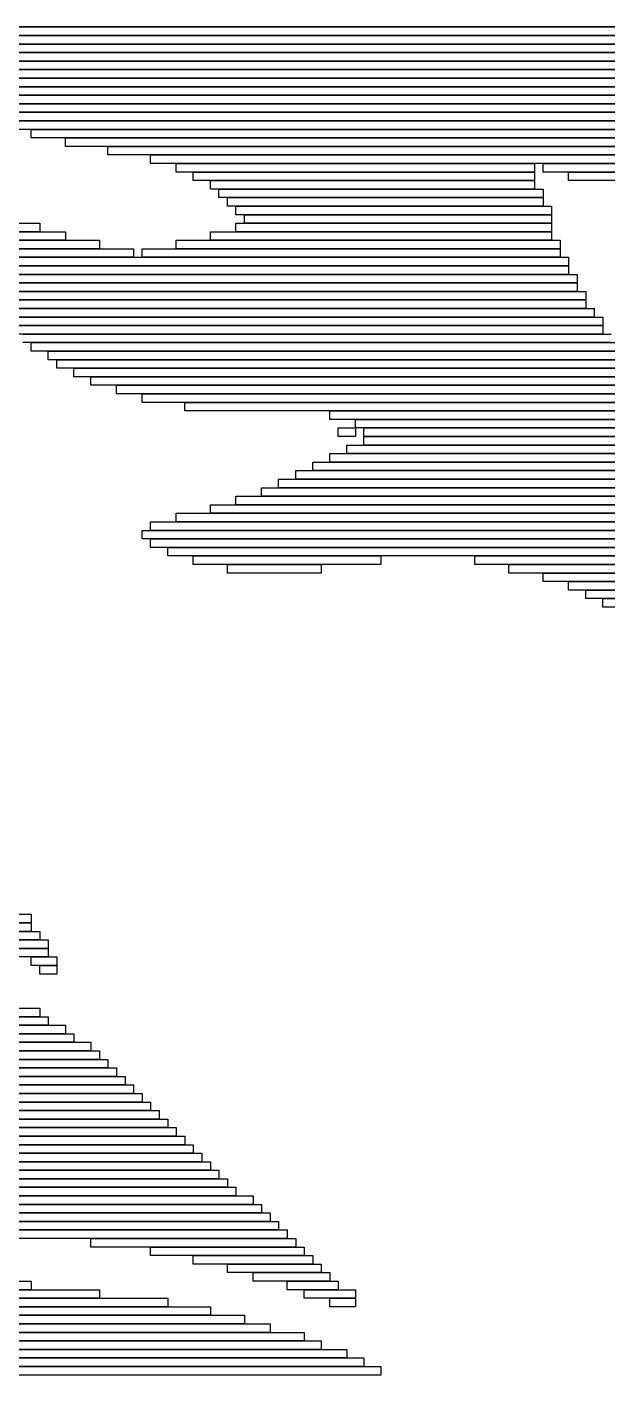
# Model space of a CAD drawing. Extents: x 335 to 669, y 335 to 672.
# Drawn here: x 466.5 to 534.5, y 335 to 493 of the extents above; entities that cross this region are included whole.
import ezdxf

# ---------------------------------------------------------------- set-up
doc = ezdxf.new("R2010")
doc.units = 0

msp = doc.modelspace()

# ---------------------------------------------------------------- linework, layer by layer
for p, q in [((615, 493), (436, 493)), ((436, 493), (617, 493)), ((617, 492), (436, 492)), ((438, 492), (619, 492)), ((619, 491), (438, 491)), ((442, 491), (620, 491)), ((620, 490), (442, 490)), ((445, 490), (622, 490)), ((622, 489), (445, 489)), ((448, 489), (624, 489)), ((624, 488), (448, 488)), ((450, 488), (626, 488)), ((626, 487), (450, 487)), ((451, 487), (628, 487)), ((628, 486), (451, 486)), ((453, 486), (630, 486)), ((630, 485), (453, 485)), ((456, 485), (633, 485)), ((633, 484), (456, 484)), ((458, 484), (638, 484)), ((638, 483), (458, 483)), ((461, 483), (661, 483)), ((661, 482), (461, 482)), ((464, 482), (662, 482)), ((662, 481), (464, 481)), ((467, 481), (663, 481)), ((467, 480), (467, 481)), ((663, 480), (467, 480)), ((471, 480), (664, 480)), ((471, 479), (471, 480)), ((664, 479), (471, 479)), ((476, 479), (664, 479)), ((476, 478), (476, 479)), ((664, 478), (476, 478)), ((481, 478), (665, 478)), ((481, 477), (481, 478)), ((665, 477), (481, 477)), ((484, 477), (526, 477)), ((484, 476), (484, 477)), ((526, 476), (484, 476)), ((486, 476), (526, 476)), ((486, 475), (486, 476)), ((526, 477), (526, 476)), ((526, 476), (526, 475)), ((527, 477), (549, 477)), ((527, 476), (527, 477)), ((549, 476), (527, 476)), ((530, 476), (536, 476)), ((530, 475), (530, 476)), ((526, 475), (486, 475)), ((488, 475), (526, 475)), ((488, 474), (488, 475)), ((526, 474), (488, 474)), ((489, 474), (527, 474)), ((489, 473), (489, 474)), ((526, 475), (526, 474)), ((527, 474), (527, 473)), ((536, 475), (530, 475)), ((527, 473), (489, 473)), ((490, 473), (527, 473)), ((490, 472), (490, 473)), ((527, 473), (527, 472)), ((527, 472), (490, 472)), ((491, 472), (528, 472)), ((491, 471), (491, 472)), ((528, 471), (491, 471)), ((492, 471), (528, 471)), ((492, 470), (492, 471)), ((528, 472), (528, 471)), ((528, 471), (528, 470)), ((452, 470), (468, 470)), ((468, 470), (468, 469)), ((491, 470), (528, 470)), ((491, 469), (491, 470)), ((528, 470), (492, 470)), ((528, 470), (528, 469)), ((468, 469), (452, 469)), ((453, 469), (471, 469)), ((471, 468), (453, 468)), ((454, 468), (475, 468)), ((471, 469), (471, 468)), ((475, 468), (475, 467)), ((484, 468), (529, 468)), ((484, 467), (484, 468)), ((488, 469), (528, 469)), ((488, 468), (488, 469)), ((528, 468), (488, 468)), ((528, 469), (491, 469)), ((528, 469), (528, 468)), ((529, 468), (529, 467)), ((475, 467), (454, 467)), ((455, 467), (479, 467)), ((479, 467), (479, 466)), ((480, 467), (529, 467)), ((480, 466), (480, 467)), ((529, 467), (484, 467)), ((529, 467), (529, 466)), ((479, 466), (455, 466)), ((456, 466), (530, 466)), ((530, 465), (456, 465)), ((457, 465), (530, 465)), ((529, 466), (480, 466)), ((530, 466), (530, 465)), ((530, 465), (530, 464)), ((530, 464), (457, 464)), ((458, 464), (531, 464)), ((531, 463), (458, 463)), ((459, 463), (531, 463)), ((531, 464), (531, 463)), ((531, 463), (531, 462)), ((531, 462), (459, 462)), ((460, 462), (532, 462)), ((532, 462), (532, 461)), ((532, 461), (460, 461)), ((461, 461), (532, 461)), ((532, 460), (461, 460)), ((462, 460), (533, 460)), ((532, 461), (532, 460)), ((533, 460), (533, 459)), ((533, 459), (462, 459)), ((463, 459), (534, 459)), ((534, 459), (534, 458)), ((534, 458), (463, 458)), ((464, 458), (534, 458)), ((534, 457), (464, 457)), ((466, 457), (535, 457)), ((534, 458), (534, 457)), ((535, 456), (466, 456)), ((467, 456), (536, 456)), ((467, 455), (467, 456)), ((536, 455), (467, 455)), ((469, 455), (537, 455)), ((469, 454), (469, 455)), ((537, 454), (469, 454)), ((470, 454), (538, 454)), ((470, 453), (470, 454)), ((538, 453), (470, 453)), ((472, 453), (538, 453)), ((472, 452), (472, 453)), ((538, 452), (472, 452)), ((474, 452), (540, 452)), ((474, 451), (474, 452)), ((540, 451), (474, 451)), ((477, 451), (541, 451)), ((477, 450), (477, 451)), ((541, 450), (477, 450)), ((480, 450), (542, 450)), ((480, 449), (480, 450)), ((542, 449), (480, 449)), ((485, 449), (543, 449)), ((485, 448), (485, 449)), ((543, 448), (485, 448)), ((502, 448), (544, 448)), ((502, 447), (502, 448)), ((544, 447), (502, 447)), ((503, 446), (505, 446)), ((503, 445), (503, 446)), ((505, 447), (545, 447)), ((505, 446), (505, 447)), ((545, 446), (505, 446)), ((505, 446), (505, 445)), ((506, 446), (546, 446)), ((506, 445), (506, 446)), ((505, 445), (503, 445)), ((504, 444), (548, 444)), ((504, 443), (504, 444)), ((546, 445), (506, 445)), ((506, 445), (547, 445)), ((506, 444), (506, 445)), ((547, 444), (506, 444)), ((502, 443), (549, 443)), ((502, 442), (502, 443)), ((548, 443), (504, 443)), ((498, 441), (551, 441)), ((498, 440), (498, 441)), ((500, 442), (550, 442)), ((500, 441), (500, 442)), ((550, 441), (500, 441)), ((549, 442), (502, 442)), ((496, 440), (552, 440)), ((496, 439), (496, 440)), ((551, 440), (498, 440)), ((491, 438), (554, 438)), ((491, 437), (491, 438)), ((494, 439), (553, 439)), ((494, 438), (494, 439)), ((553, 438), (494, 438)), ((552, 439), (496, 439)), ((488, 437), (555, 437)), ((488, 436), (488, 437)), ((554, 437), (491, 437)), ((481, 435), (557, 435)), ((481, 434), (481, 435)), ((484, 436), (556, 436)), ((484, 435), (484, 436)), ((556, 435), (484, 435)), ((555, 436), (488, 436)), ((480, 434), (558, 434)), ((480, 433), (480, 434)), ((558, 433), (480, 433)), ((557, 434), (481, 434)), ((481, 433), (559, 433)), ((481, 432), (481, 433)), ((559, 432), (481, 432)), ((483, 432), (559, 432)), ((483, 431), (483, 432)), ((559, 431), (483, 431)), ((486, 431), (508, 431)), ((486, 430), (486, 431)), ((508, 430), (486, 430)), ((490, 430), (501, 430)), ((490, 429), (490, 430)), ((501, 430), (501, 429)), ((508, 431), (508, 430)), ((519, 431), (560, 431)), ((519, 430), (519, 431)), ((560, 430), (519, 430)), ((523, 430), (561, 430)), ((523, 429), (523, 430)), ((501, 429), (490, 429)), ((561, 429), (523, 429)), ((527, 429), (562, 429)), ((527, 428), (527, 429)), ((562, 428), (527, 428)), ((530, 428), (563, 428)), ((530, 427), (530, 428)), ((563, 427), (530, 427)), ((532, 427), (564, 427)), ((532, 426), (532, 427)), ((564, 426), (532, 426)), ((534, 426), (564, 426)), ((534, 425), (534, 426)), ((564, 425), (534, 425)), ((456, 389), (467, 389)), ((467, 389), (467, 388)), ((467, 388), (456, 388)), ((458, 388), (467, 388)), ((467, 388), (467, 387)), ((467, 387), (458, 387)), ((461, 387), (468, 387)), ((468, 386), (461, 386)), ((463, 386), (469, 386)), ((468, 387), (468, 386)), ((469, 386), (469, 385)), ((469, 385), (463, 385)), ((465, 385), (469, 385)), ((469, 384), (465, 384)), ((467, 384), (470, 384)), ((467, 383), (467, 384)), ((469, 385), (469, 384)), ((470, 384), (470, 383)), ((470, 383), (467, 383)), ((468, 383), (470, 383)), ((468, 382), (468, 383)), ((470, 383), (470, 382)), ((470, 382), (468, 382)), ((412, 378), (468, 378)), ((468, 378), (468, 377)), ((468, 377), (412, 377)), ((413, 377), (469, 377)), ((469, 377), (469, 376)), ((469, 376), (413, 376)), ((413, 376), (471, 376)), ((471, 375), (413, 375)), ((413, 375), (472, 375)), ((471, 376), (471, 375)), ((472, 375), (472, 374)), ((472, 374), (413, 374)), ((413, 374), (474, 374)), ((474, 373), (413, 373)), ((414, 373), (475, 373)), ((474, 374), (474, 373)), ((475, 373), (475, 372)), ((475, 372), (414, 372)), ((414, 372), (476, 372)), ((476, 372), (476, 371)), ((476, 371), (414, 371)), ((414, 371), (477, 371)), ((477, 370), (414, 370)), ((415, 370), (478, 370)), ((477, 371), (477, 370)), ((478, 370), (478, 369)), ((478, 369), (415, 369)), ((415, 369), (479, 369)), ((479, 369), (479, 368)), ((479, 368), (415, 368)), ((416, 368), (480, 368)), ((480, 367), (416, 367)), ((416, 367), (481, 367)), ((480, 368), (480, 367)), ((481, 367), (481, 366)), ((481, 366), (416, 366)), ((416, 366), (482, 366)), ((482, 365), (416, 365)), ((417, 365), (483, 365)), ((482, 366), (482, 365)), ((483, 365), (483, 364)), ((483, 364), (417, 364)), ((417, 364), (484, 364)), ((484, 364), (484, 363)), ((484, 363), (417, 363)), ((418, 363), (485, 363)), ((485, 362), (418, 362)), ((418, 362), (486, 362)), ((485, 363), (485, 362)), ((486, 362), (486, 361)), ((486, 361), (418, 361)), ((419, 361), (487, 361)), ((487, 361), (487, 360)), ((487, 360), (419, 360)), ((419, 360), (488, 360)), ((488, 359), (419, 359)), ((420, 359), (489, 359)), ((488, 360), (488, 359)), ((489, 359), (489, 358)), ((489, 358), (420, 358)), ((420, 358), (490, 358)), ((490, 358), (490, 357)), ((490, 357), (420, 357)), ((421, 357), (491, 357)), ((491, 356), (421, 356)), ((421, 356), (493, 356)), ((491, 357), (491, 356)), ((493, 356), (493, 355)), ((493, 355), (421, 355)), ((422, 355), (494, 355)), ((494, 354), (422, 354)), ((423, 354), (495, 354)), ((494, 355), (494, 354)), ((495, 354), (495, 353)), ((495, 353), (423, 353)), ((423, 353), (496, 353)), ((496, 353), (496, 352)), ((496, 352), (423, 352)), ((462, 352), (497, 352)), ((497, 351), (462, 351)), ((474, 351), (498, 351)), ((474, 350), (474, 351)), ((497, 352), (497, 351)), ((498, 351), (498, 350)), ((498, 350), (474, 350)), ((481, 350), (499, 350)), ((481, 349), (481, 350)), ((499, 350), (499, 349)), ((499, 349), (481, 349)), ((486, 349), (500, 349)), ((486, 348), (486, 349)), ((500, 348), (486, 348)), ((490, 348), (501, 348)), ((490, 347), (490, 348)), ((500, 349), (500, 348)), ((501, 348), (501, 347)), ((501, 347), (490, 347)), ((493, 347), (502, 347)), ((493, 346), (493, 347)), ((502, 347), (502, 346)), ((440, 345), (475, 345)), ((448, 346), (467, 346)), ((467, 345), (448, 345)), ((467, 346), (467, 345)), ((475, 345), (475, 344)), ((502, 346), (493, 346)), ((497, 346), (503, 346)), ((497, 345), (497, 346)), ((503, 345), (497, 345)), ((499, 345), (505, 345)), ((499, 344), (499, 345)), ((503, 346), (503, 345)), ((505, 345), (505, 344)), ((430, 343), (488, 343)), ((431, 344), (483, 344)), ((483, 343), (431, 343)), ((475, 344), (440, 344)), ((483, 344), (483, 343)), ((488, 343), (488, 342)), ((505, 344), (499, 344)), ((502, 344), (505, 344)), ((502, 343), (502, 344)), ((505, 343), (502, 343)), ((505, 344), (505, 343)), ((488, 342), (430, 342)), ((430, 342), (492, 342)), ((492, 342), (492, 341)), ((492, 341), (430, 341)), ((431, 341), (495, 341)), ((495, 340), (431, 340)), ((431, 340), (499, 340)), ((495, 341), (495, 340)), ((499, 340), (499, 339)), ((499, 339), (431, 339)), ((432, 339), (501, 339)), ((501, 339), (501, 338)), ((501, 338), (432, 338)), ((432, 338), (504, 338)), ((504, 337), (432, 337)), ((433, 337), (506, 337)), ((504, 338), (504, 337)), ((506, 337), (506, 336)), ((506, 336), (433, 336)), ((434, 336), (508, 336)), ((508, 335), (434, 335)), ((508, 336), (508, 335))]:
    msp.add_line(p, q)

doc.saveas('drawing.dxf')
